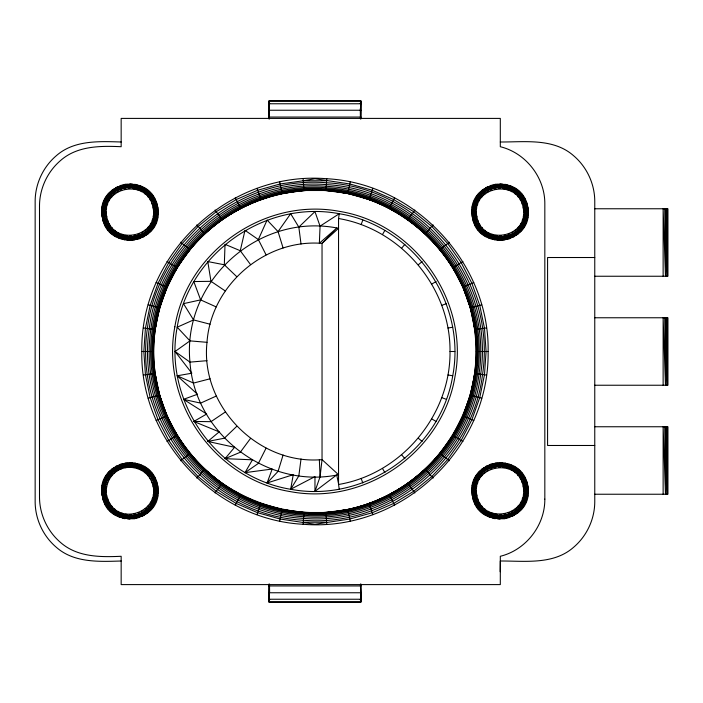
<?xml version="1.0" encoding="UTF-8"?>
<svg xmlns="http://www.w3.org/2000/svg" width="703" height="703" viewBox="0 0 703 703"><rect width="100%" height="100%" fill="white"/><g stroke="black" fill="none" stroke-linecap="round" stroke-linejoin="round"><path stroke-width="1.05" d="M338.547 483.849L336.728 474.92L314.953 491.406L314.97 476.616L290.664 489.279C216.471 477.223 163.131 401.044 177.182 327.203C189.23 253.01 265.409 199.67 339.25 213.721C413.443 225.777 466.783 301.956 452.732 375.797C440.684 449.99 364.506 503.33 290.664 489.279L293.248 474.701L267.105 482.97L272.193 469.033L245.004 472.662L252.439 459.806L225.03 458.672L234.591 447.293L207.78 441.431L219.187 431.87L193.8 421.449L206.7 414.014L183.492 399.348L197.49 394.26L177.182 375.797L191.857 373.205L175.056 351.5L189.959 340.876L206.998 342.317C210.874 285.286 265.066 238.677 322.036 243.379L338.547 228.29C258.818 211.972 182.042 281.112 189.959 362.124C194.81 434.269 267.799 489.56 338.547 474.71L322.036 459.621C258.309 465.342 200.039 405.93 206.998 342.317M500.185 571.724L500.308 561.003C524.956 560.88 553.533 565.054 573.692 547.206C586.812 536.029 594.633 519.245 594.764 502.021L594.764 200.979C594.633 183.755 586.812 166.971 573.692 155.794C553.533 137.946 524.956 142.12 500.308 141.997M269.311 584.026L268.95 601.32L269.697 599.571M360.604 118.974L360.964 101.68L360.217 103.429M236.674 276.595L224.319 264.776L225.03 244.328L240.259 250.716L250.435 264.451M301.025 244.046L298.828 227.095L314.953 211.594L320.058 226.155L319.364 243.238L336.728 228.08L322.036 243.379L322.036 459.621L320.058 476.845L314.953 491.406M141.786 351.5C140.249 253.704 229.31 170.521 326.772 178.738C414.946 183.184 489.701 263.23 488.128 351.5C489.666 449.296 400.596 532.479 303.142 524.262C214.969 519.816 140.213 439.77 141.786 351.5L153.588 351.5C153.834 388.337 166.462 424.753 189.775 453.338L191.339 455.228C209.538 476.792 233.291 493.383 259.767 503.137L260.918 503.559C295.62 515.844 334.294 515.844 368.996 503.559L370.147 503.137C396.624 493.383 420.376 476.792 438.575 455.228L440.14 453.338C487.952 396.395 487.952 306.605 440.14 249.662L438.575 247.772C420.376 226.208 396.624 209.617 370.147 199.863L368.996 199.441C334.294 187.156 295.62 187.156 260.918 199.441L259.767 199.863C233.291 209.617 209.538 226.208 191.339 247.772L189.775 249.662C161.795 283.924 149.098 329.672 155.091 373.478C163.184 431.994 205.03 484.007 260.918 503.559L256.964 514.666M154.906 329.505C141.066 419.691 212.816 507.882 303.933 512.672C385.991 519.763 465.254 455.28 475.008 373.495C488.849 283.309 417.099 195.118 325.981 190.328C243.923 183.237 164.66 247.72 154.906 329.505L156.33 323.538L155.091 329.522L143.403 327.923M303.142 524.262L303.942 512.496L325.972 512.496L347.792 509.499L350.191 521.046M279.724 181.954L282.123 193.501L303.942 190.504L325.972 190.504L326.772 178.738M153.588 351.5C153.931 304.373 175.346 258.44 211.225 227.877C240.4 204.028 277.281 190.61 314.953 190.126C391.676 189.731 460.948 247.851 473.875 323.477C487.592 398.961 442.38 477.275 370.147 503.137C298.195 529.754 213.22 498.831 175.205 432.187M339.25 489.279L338.547 484.481C401.378 473.998 450.667 415.192 450.017 351.5C450.667 287.808 401.378 229.002 338.547 218.519L339.25 213.721L320.058 226.155M301.025 458.954L298.828 475.905L290.664 489.279M156.549 322.501L159.572 307.958L163.324 297.395L159.396 307.914M279.724 521.046L282.123 509.499L259.767 503.137M370.147 199.863L347.792 193.501L350.191 181.954M470.518 395.086L466.607 405.613L470.342 395.042L474.824 373.478L486.511 375.077M240.259 250.716L245.004 230.338L258.344 239.556L266.059 254.811M473.585 379.462L475.008 373.495M283.081 455.052L278.054 471.397L267.105 482.97M156.128 282.509L166.778 287.14L163.667 296.429L166.945 287.211L177.077 267.65L191.339 247.772M473.787 420.491L463.136 415.86L466.247 406.571L462.969 415.789L452.837 435.35L438.575 455.228M372.95 188.334L368.996 199.441C404.805 212.385 435.412 238.018 454.709 270.813M361.149 224.582L362.81 220.03M258.344 239.556L267.105 220.03L278.054 231.603L283.081 247.948M175.39 270.91L176.928 267.562M452.987 435.438L454.525 432.09M266.059 448.189L258.344 463.444L245.004 472.662M235.285 505.255L240.716 494.78M389.198 208.22L394.629 197.745M382.485 234.538L384.91 230.338M278.054 231.603L290.664 213.721L298.828 227.095M215.092 492.97L221.893 483.339M408.021 219.661L414.823 210.03M250.435 438.549L240.259 452.284L225.03 458.672M401.773 248.036L404.884 244.328M286.938 192.578C249.117 199.599 214.213 219.907 189.775 249.662L180.627 242.219M196.761 478.058L204.81 469.437M425.104 233.563L433.153 224.942M342.976 510.422C380.798 503.401 415.701 483.093 440.14 453.338L449.287 460.781M236.674 426.405L224.319 438.224L207.78 441.431M189.643 249.547L191.444 247.869M438.47 455.131L440.271 453.453M418.417 264.688L422.125 261.569M221.797 219.521L204.687 233.431L196.761 224.942M408.118 483.479L425.227 469.569M180.627 460.781L189.775 453.338M440.14 249.662L449.287 242.219M225.145 412.116L210.979 421.677L193.8 421.449M234.442 212.034L240.637 208.062M389.277 494.938L395.473 490.966M259.794 199.933L260.857 199.274M369.057 503.726L370.121 503.067M166.998 441.475L177.077 435.35L166.945 415.789L163.667 406.571L166.778 415.86M462.917 261.525L452.837 267.65L462.969 287.211L466.247 296.429L463.136 287.14M431.923 283.968L436.115 281.551M216.208 396.079L200.619 403.118L183.492 399.348M210.092 324.224L193.545 319.927L177.182 327.203L189.959 340.876M156.128 420.491L166.945 415.789M462.969 287.211L473.787 282.509M441.871 305.304L446.423 303.652M148.21 398.223L159.572 395.042L163.324 405.605L159.396 395.086M486.511 327.923L474.824 329.522L470.342 307.958L481.704 304.777M210.092 378.776L193.545 383.073L177.182 375.797M216.208 306.921L200.619 299.882L183.492 303.652L193.545 319.927M447.96 328.046L452.732 327.203M303.283 180.776L314.953 178.738L349.769 183.958L372.265 190.258L393.68 199.564L413.636 211.7L431.756 226.436L447.697 243.51L461.168 262.588L471.915 283.327L479.736 305.33L484.481 328.196L486.081 351.5L484.481 374.804L479.736 397.67L471.915 419.673L461.168 440.412L447.697 459.49L431.756 476.564L413.636 491.3L393.68 503.436L372.265 512.742L349.769 519.042L314.953 524.262L280.146 519.042L257.649 512.742L236.234 503.436L216.278 491.3L198.158 476.564L182.218 459.49L168.746 440.412L157.999 419.673L150.178 397.67L145.433 374.804L143.834 351.5L145.433 328.196L150.178 305.33L157.999 283.327L168.746 262.588L182.218 243.51L198.158 226.436L216.278 211.7L236.234 199.564L257.649 190.258L280.146 183.958L303.283 180.776L326.631 180.776M143.403 375.077L155.091 373.478L156.33 379.462L154.906 373.495M282.088 193.325L286.973 192.833M342.941 510.167L347.827 509.675M206.998 360.683L189.959 362.124L175.056 351.5M325.981 190.328L303.933 190.328M303.933 512.672L325.981 512.672M225.145 290.884L210.979 281.323L193.8 281.551L200.619 299.882M268.95 101.012L360.964 101.012M268.95 103.763L360.964 103.763M268.95 110.239L360.964 110.239M268.95 117.058L360.964 117.058M121.162 141.997C99.035 141.329 74.008 140.011 56.222 155.794C43.103 166.971 35.282 183.755 35.15 200.979L35.15 502.021C35.282 519.245 43.103 536.029 56.222 547.206C74.008 562.989 99.035 561.671 121.162 561.003M594.764 208.765L667.85 208.765L667.85 276.244L594.764 276.244M594.764 257.518L547.575 257.518L547.575 445.482L594.764 445.482M594.764 317.765L667.85 317.765L667.85 385.235L594.764 385.235M450.017 351.5L454.859 351.5M476.326 351.5L488.128 351.5M594.764 426.756L667.85 426.756L667.85 494.235L594.764 494.235M303.283 522.224L326.631 522.224M268.95 585.942L360.964 585.942M268.95 592.761L360.964 592.761M268.95 599.237L360.964 599.237M268.95 601.988L360.964 601.988M342.941 192.833L347.827 193.325M282.088 509.675L286.973 510.167M325.972 190.504L347.792 193.501M282.123 509.499L303.942 512.496M447.96 374.954L452.732 375.797M224.319 264.776L207.78 261.569L210.979 281.323M148.21 304.777L159.572 307.958M470.342 395.042L481.704 398.223M441.871 397.696L446.423 399.348M431.923 419.032L436.115 421.449M166.998 261.525L177.077 267.65M452.837 435.35L462.917 441.475M369.057 199.274L370.121 199.933M259.794 503.067L260.857 503.726M389.277 208.062L395.473 212.034M234.442 490.966L240.637 494.938M425.227 233.431L408.118 219.521M204.687 469.569L221.797 483.479M418.417 438.312L422.125 441.431M438.47 247.869L440.271 249.547M189.643 453.453L191.444 455.131M425.104 469.437L433.153 478.058M401.773 454.964L404.884 458.672M215.092 210.03L221.893 219.661M408.021 483.339L414.823 492.97M382.485 468.462L384.91 472.662M235.285 197.745L240.716 208.22M389.198 494.78L394.629 505.255M452.987 267.562L454.525 270.91M175.39 432.09L176.928 435.438M269.311 118.974L268.95 101.68L269.697 103.429M360.217 599.571L360.964 601.32L360.604 584.026M470.518 307.914L466.607 297.387L470.342 307.958M361.149 478.418L362.81 482.97M256.964 188.334L260.918 199.441M368.996 503.559L372.95 514.666M473.585 323.538L475.008 329.505M156.549 380.499L159.572 395.042M303.142 178.738L303.942 190.504M325.972 512.496L326.772 524.262M319.364 459.762L320.058 476.845M360.428 584.984L360.964 601.32M268.95 101.68L269.486 118.016M360.279 108.666L360.402 118.095M269.513 584.905L269.601 592.242M667.569 208.765L667.569 276.244L666.163 208.765L666.743 276.244L664.748 208.765L665.495 276.244L663.131 208.765L663.131 276.244M667.569 317.765L667.569 385.235L666.163 317.765L666.743 385.235L664.748 317.765L665.495 385.235L663.131 317.765L663.131 385.235M667.569 426.756L667.569 494.235L666.163 426.756L666.743 494.235L664.748 426.756L665.495 494.235L663.131 426.756L663.131 494.235M360.964 118.886L360.964 100.872L268.95 100.872L268.95 118.886M360.964 584.114L360.964 602.128L268.95 602.128L268.95 584.114M338.547 218.519L338.547 484.481M102.225 212.13C101.329 252.57 164.528 246.929 157.78 207.218C151.154 170.759 95.784 180.522 102.023 217.051L106.671 216.225C100.845 186.084 148.298 177.71 153.14 208.035C158.966 238.185 111.505 246.551 106.671 216.225C105.38 222.508 107.208 229.213 111.707 233.818L114.738 230.206C117.779 235.848 123.5 239.811 129.906 240.444L129.906 235.725C135.864 238.089 142.788 237.447 148.105 233.818L145.064 230.206C151.154 228.185 156.048 223.246 157.78 217.051L153.14 216.225C156.497 210.768 157.068 203.844 154.423 197.974L150.337 200.337C149.405 193.993 145.389 188.316 139.589 185.53L137.973 189.959C133.183 185.706 126.452 183.94 120.222 185.53L121.83 189.959C115.424 189.784 109.141 192.745 105.388 197.974L109.475 200.337C102.594 205.294 101.1 214.055 103.297 221.814L107.735 220.197C107.55 226.603 110.52 232.895 115.749 236.647L118.104 232.561C122.085 237.588 128.403 240.496 134.818 240.013L134.001 235.364C140.275 236.656 146.989 234.828 151.593 230.329L147.973 227.297C153.614 224.248 157.577 218.536 158.21 212.13L153.491 212.13C155.855 206.172 155.222 199.248 151.593 193.931L147.973 196.963C145.952 190.882 141.013 185.987 134.818 184.248L134.001 188.896C128.544 185.539 121.61 184.959 115.749 187.613L118.104 191.699C111.768 192.631 106.083 196.647 103.297 202.446L107.735 204.063C101.83 210.144 101.873 219.028 105.388 226.287L109.475 223.932C110.406 230.268 114.422 235.944 120.222 238.739L121.83 234.301C126.628 238.563 133.35 240.329 139.589 238.739L137.973 234.301C144.379 234.486 150.67 231.515 154.423 226.287L150.337 223.932C155.354 219.951 158.272 213.633 157.78 207.218L153.14 208.035C154.432 201.761 152.595 195.047 148.105 190.443L145.064 194.063C142.024 188.422 136.303 184.458 129.906 183.817L129.906 188.536C123.948 186.181 117.023 186.813 111.707 190.443L114.738 194.063C108.657 196.075 103.763 201.023 102.023 207.218L106.671 208.035C101.909 215.048 103.49 223.791 108.218 230.329L111.83 227.297C113.851 233.378 118.789 238.273 124.985 240.013L125.802 235.364C131.259 238.73 138.192 239.301 144.062 236.647L141.698 232.561C148.043 231.63 153.72 227.614 156.505 221.814L152.076 220.197C156.33 215.408 158.096 208.686 156.505 202.446L152.076 204.063C152.252 197.657 149.291 191.365 144.062 187.613L141.698 191.699C137.718 186.673 131.408 183.764 124.985 184.248L125.802 188.896C119.528 187.604 112.823 189.441 108.218 193.931L111.83 196.963C106.188 200.012 102.225 205.724 101.592 212.13L106.311 212.13C99.65 226.937 116.013 240.259 129.906 239.811C144.704 240.066 157.841 226.928 157.577 212.13C157.384 175.899 102.418 175.899 102.225 212.13M102.225 490.87C101.329 531.31 164.528 525.659 157.78 485.949C151.154 449.489 95.784 459.252 102.023 495.782L106.671 494.965C114.202 530.703 167.534 511.292 150.337 479.068C143.561 466.643 125.354 463.435 114.738 472.794C109.492 477.267 106.364 483.98 106.311 490.87C106.548 498.383 105.388 506.898 111.707 512.557L114.738 508.937C117.779 514.578 123.5 518.542 129.906 519.183L129.906 514.464C135.864 516.819 142.788 516.187 148.105 512.557L145.064 508.937C151.154 506.925 156.048 501.977 157.78 495.782L153.14 494.965C156.497 489.508 157.068 482.574 154.423 476.713L150.337 479.068C149.405 472.732 145.389 467.056 139.589 464.261L137.973 468.699C133.183 464.437 126.452 462.671 120.222 464.261L121.83 468.699C115.424 468.514 109.141 471.485 105.388 476.713L109.475 479.068C102.594 484.033 101.1 492.785 103.297 500.554L107.735 498.937C107.55 505.343 110.52 511.635 115.749 515.387L118.104 511.301C122.085 516.327 128.403 519.236 134.818 518.752L134.001 514.104C140.275 515.396 146.989 513.559 151.593 509.069L147.973 506.037C153.614 502.988 157.577 497.276 158.21 490.87L153.491 490.87C155.855 484.912 155.222 477.987 151.593 472.671L147.973 475.703C145.952 469.622 141.013 464.727 134.818 462.987L134.001 467.636C128.544 464.27 121.61 463.699 115.749 466.353L118.104 470.439C111.768 471.37 106.083 475.386 103.297 481.186L107.735 482.803C101.83 488.875 101.873 497.759 105.388 505.026L109.475 502.663C110.406 509.007 114.422 514.684 120.222 517.47L121.83 513.041C126.628 517.294 133.35 519.06 139.589 517.47L137.973 513.041C144.379 513.216 150.67 510.255 154.423 505.026L150.337 502.663C155.354 498.682 158.272 492.372 157.78 485.949L153.14 486.775C154.432 480.492 152.595 473.787 148.105 469.182L145.064 472.794C142.024 467.152 136.303 463.189 129.906 462.556L129.906 467.275C123.948 464.911 117.023 465.553 111.707 469.182L114.738 472.794C108.657 474.815 103.763 479.754 102.023 485.949L106.671 486.775C101.909 493.778 103.49 502.522 108.218 509.069L111.83 506.037C113.851 512.118 118.789 517.013 124.985 518.752L125.802 514.104C131.259 517.461 138.192 518.041 144.062 515.387L141.698 511.301C148.043 510.369 153.72 506.353 156.505 500.554L152.076 498.937C156.33 494.147 158.096 487.425 156.505 481.186L152.076 482.803C152.252 476.397 149.291 470.105 144.062 466.353L141.698 470.439C137.718 465.412 131.408 462.504 124.985 462.987L125.802 467.636C119.528 466.344 112.823 468.172 108.218 472.671L111.83 475.703C106.188 478.752 102.225 484.464 101.592 490.87L106.311 490.87C99.65 505.677 116.013 518.999 129.906 518.55C144.704 518.805 157.841 505.668 157.577 490.87C157.384 454.639 102.418 454.639 102.225 490.87M472.337 212.13C471.432 252.57 534.64 246.929 527.891 207.218C521.266 170.759 465.887 180.522 472.135 217.051L476.775 216.225C470.948 186.084 518.41 177.71 523.243 208.035C529.069 238.185 481.617 246.551 476.775 216.225C475.483 222.508 477.319 229.213 481.81 233.818L484.85 230.206C487.891 235.848 493.603 239.811 500.009 240.444L500.009 235.725C505.967 238.089 512.891 237.447 518.208 233.818L515.176 230.206C521.257 228.185 526.152 223.246 527.891 217.051L523.243 216.225C526.609 210.768 527.18 203.844 524.526 197.974L520.44 200.337C519.508 193.993 515.492 188.316 509.693 185.53L508.084 189.959C503.286 185.706 496.564 183.94 490.325 185.53L491.942 189.959C485.536 189.784 479.244 192.745 475.492 197.974L479.578 200.337C472.706 205.294 471.212 214.055 473.409 221.814L477.838 220.197C477.662 226.603 480.624 232.895 485.852 236.647L488.216 232.561C492.197 237.588 498.506 240.496 504.93 240.013L504.113 235.364C510.387 236.656 517.092 234.828 521.696 230.329L518.085 227.297C523.726 224.248 527.689 218.536 528.322 212.13L523.603 212.13C525.967 206.172 525.326 199.248 521.696 193.931L518.085 196.963C516.064 190.882 511.125 185.987 504.93 184.248L504.113 188.896C498.655 185.539 491.722 184.959 485.852 187.613L488.216 191.699C481.871 192.631 476.195 196.647 473.409 202.446L477.838 204.063C471.933 210.144 471.977 219.028 475.492 226.287L479.578 223.932C480.509 230.268 484.525 235.944 490.325 238.739L491.942 234.301C496.731 238.563 503.462 240.329 509.693 238.739L508.084 234.301C514.491 234.486 520.774 231.515 524.526 226.287L520.44 223.932C525.466 219.951 528.375 213.633 527.891 207.218L523.243 208.035C524.535 201.761 522.707 195.047 518.208 190.443L515.176 194.063C512.135 188.422 506.415 184.458 500.009 183.817L500.009 188.536C494.051 186.181 487.126 186.813 481.81 190.443L484.85 194.063C478.761 196.075 473.866 201.023 472.135 207.218L476.775 208.035C472.012 215.048 473.602 223.791 478.321 230.329L481.942 227.297C483.963 233.378 488.901 238.273 495.097 240.013L495.914 235.364C501.371 238.73 508.304 239.301 514.165 236.647L511.81 232.561C518.146 231.63 523.823 227.614 526.617 221.814L522.18 220.197C526.442 215.408 528.208 208.686 526.617 202.446L522.18 204.063C522.364 197.657 519.394 191.365 514.165 187.613L511.81 191.699C507.83 186.673 501.511 183.764 495.097 184.248L495.914 188.896C489.64 187.604 482.926 189.441 478.321 193.931L481.942 196.963C476.3 200.012 472.337 205.724 471.704 212.13L476.423 212.13C469.762 226.937 486.116 240.259 500.009 239.811C514.807 240.066 527.944 226.928 527.689 212.13C527.496 175.899 472.53 175.899 472.337 212.13M472.337 490.87C471.432 531.31 534.64 525.659 527.891 485.949C521.266 449.489 465.887 459.252 472.135 495.782L476.775 494.965C470.948 464.815 518.41 456.449 523.243 486.775C529.069 516.916 481.617 525.29 476.775 494.965C475.483 501.239 477.319 507.953 481.81 512.557L484.85 508.937C487.891 514.578 493.603 518.542 500.009 519.183L500.009 514.464C505.967 516.819 512.891 516.187 518.208 512.557L515.176 508.937C521.257 506.925 526.152 501.977 527.891 495.782L523.243 494.965C526.609 489.508 527.18 482.574 524.526 476.713L520.44 479.068C519.508 472.732 515.492 467.056 509.693 464.261L508.084 468.699C503.286 464.437 496.564 462.671 490.325 464.261L491.942 468.699C485.536 468.514 479.244 471.485 475.492 476.713L479.578 479.068C472.706 484.033 471.212 492.785 473.409 500.554L477.838 498.937C477.662 505.343 480.624 511.635 485.852 515.387L488.216 511.301C492.197 516.327 498.506 519.236 504.93 518.752L504.113 514.104C510.387 515.396 517.092 513.559 521.696 509.069L518.085 506.037C523.726 502.988 527.689 497.276 528.322 490.87L523.603 490.87C525.967 484.912 525.326 477.987 521.696 472.671L518.085 475.703C516.064 469.622 511.125 464.727 504.93 462.987L504.113 467.636C498.655 464.27 491.722 463.699 485.852 466.353L488.216 470.439C481.871 471.37 476.195 475.386 473.409 481.186L477.838 482.803C471.933 488.875 471.977 497.759 475.492 505.026L479.578 502.663C480.509 509.007 484.525 514.684 490.325 517.47L491.942 513.041C496.731 517.294 503.462 519.06 509.693 517.47L508.084 513.041C514.491 513.216 520.774 510.255 524.526 505.026L520.44 502.663C525.466 498.682 528.375 492.372 527.891 485.949L523.243 486.775C524.535 480.492 522.707 473.787 518.208 469.182L515.176 472.794C512.127 467.152 506.415 463.189 500.009 462.556L500.009 467.275C494.051 464.911 487.126 465.553 481.81 469.182L484.85 472.794C478.761 474.815 473.866 479.754 472.135 485.949L476.775 486.775C472.012 493.778 473.602 502.522 478.321 509.069L481.942 506.037C483.963 512.118 488.901 517.013 495.097 518.752L495.914 514.104C501.371 517.461 508.304 518.041 514.165 515.387L511.81 511.301C518.146 510.369 523.823 506.353 526.617 500.554L522.18 498.937C526.442 494.147 528.208 487.425 526.617 481.186L522.18 482.803C522.364 476.397 519.394 470.105 514.165 466.353L511.81 470.439C507.83 465.412 501.511 462.504 495.097 462.987L495.914 467.636C489.64 466.344 482.926 468.172 478.321 472.671L481.942 475.703C476.3 478.752 472.337 484.464 471.704 490.87L476.423 490.87C469.762 505.677 486.116 518.999 500.009 518.55C514.807 518.805 527.944 505.668 527.689 490.87C527.496 454.639 472.53 454.639 472.337 490.87M147.402 328.468C132.902 422.89 208.018 515.22 303.415 520.238C389.321 527.663 472.302 460.149 482.513 374.532C497.012 280.11 421.897 187.78 326.5 182.762C240.593 175.337 157.613 242.851 147.402 328.468M149.247 328.723C134.906 422.108 209.195 513.418 303.538 518.383C388.504 525.721 470.571 458.954 480.667 374.277C495.009 280.892 420.719 189.582 326.368 184.617C241.41 177.279 159.344 244.046 149.247 328.723M150.917 328.951C136.716 421.396 210.259 511.793 303.661 516.696C387.766 523.963 469.006 457.873 478.998 374.049C493.198 281.604 419.647 191.207 326.254 186.304C242.148 179.037 160.908 245.127 150.917 328.951M152.358 329.153C138.28 420.781 211.181 510.378 303.758 515.246C387.125 522.452 467.653 456.941 477.557 373.847C491.625 282.219 418.733 192.622 326.157 187.754C242.79 180.548 162.261 246.059 152.358 329.153M153.518 329.312C139.554 420.28 211.928 509.244 303.837 514.078C386.606 521.222 466.555 456.177 476.397 373.688C490.36 282.72 417.986 193.756 326.078 188.922C243.308 181.778 163.36 246.823 153.518 329.312M154.379 329.426C140.486 419.911 212.473 508.401 303.898 513.208C386.219 520.317 465.746 455.623 475.536 373.574C489.429 283.089 417.433 194.599 326.016 189.792C243.695 182.683 164.168 247.377 154.379 329.426M544.825 499.104C545.045 525.413 525.87 550.045 500.308 556.284L500.308 584.597L121.162 584.597L121.162 556.284C100.327 557.251 77.172 557.154 60.563 542.488C47.453 531.31 39.623 514.526 39.5 497.302L39.5 205.698C39.623 188.474 47.453 171.69 60.563 160.512C77.172 145.846 100.327 145.749 121.162 146.716L121.162 118.403L500.308 118.403L500.308 146.716C525.87 152.955 545.045 177.587 544.825 203.896L544.825 499.104M103.684 207.508C97.111 241.533 150.662 250.98 156.128 216.752C162.701 182.727 109.141 173.29 103.684 207.508M105.081 207.754C98.859 239.969 149.554 248.906 154.722 216.506C160.952 184.3 110.248 175.355 105.081 207.754M103.684 486.248C97.111 520.264 150.662 529.711 156.128 495.492C162.701 461.467 109.141 452.02 103.684 486.248M105.081 486.494C98.859 518.7 149.554 527.645 154.722 495.246C160.952 463.031 110.248 454.094 105.081 486.494M174.854 326.798C160.565 401.879 214.81 479.349 290.251 491.599C365.34 505.888 442.802 451.651 455.061 376.202C469.349 301.121 415.104 223.651 339.663 211.401C264.574 197.112 187.112 251.349 174.854 326.798M473.787 207.508C467.214 241.533 520.774 250.98 526.231 216.752C532.804 182.727 479.253 173.29 473.787 207.508M475.184 207.754C468.963 239.969 519.666 248.906 524.833 216.506C531.055 184.3 480.36 175.355 475.184 207.754M473.787 486.248C467.214 520.264 520.774 529.711 526.231 495.492C532.804 461.467 479.253 452.02 473.787 486.248M475.184 486.494C468.963 518.7 519.666 527.645 524.833 495.246C531.055 463.031 480.36 454.094 475.184 486.494"/></g></svg>
